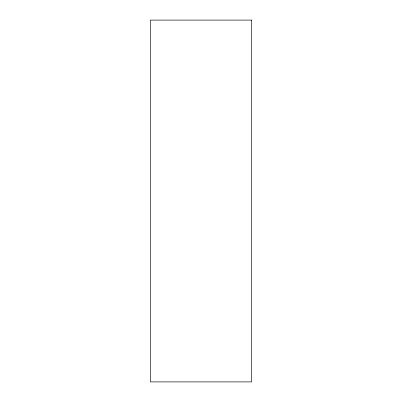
<?xml version="1.0" encoding="UTF-8"?>
<svg xmlns="http://www.w3.org/2000/svg" width="402" height="402" viewBox="0 0 402 402"><rect width="100%" height="100%" fill="white"/><g stroke="black" fill="none" stroke-linecap="round" stroke-linejoin="round"><path stroke-width="0.6" d="M251.652 20.1L150.348 20.1L150.348 381.9L251.652 381.9L251.652 20.1"/></g></svg>
